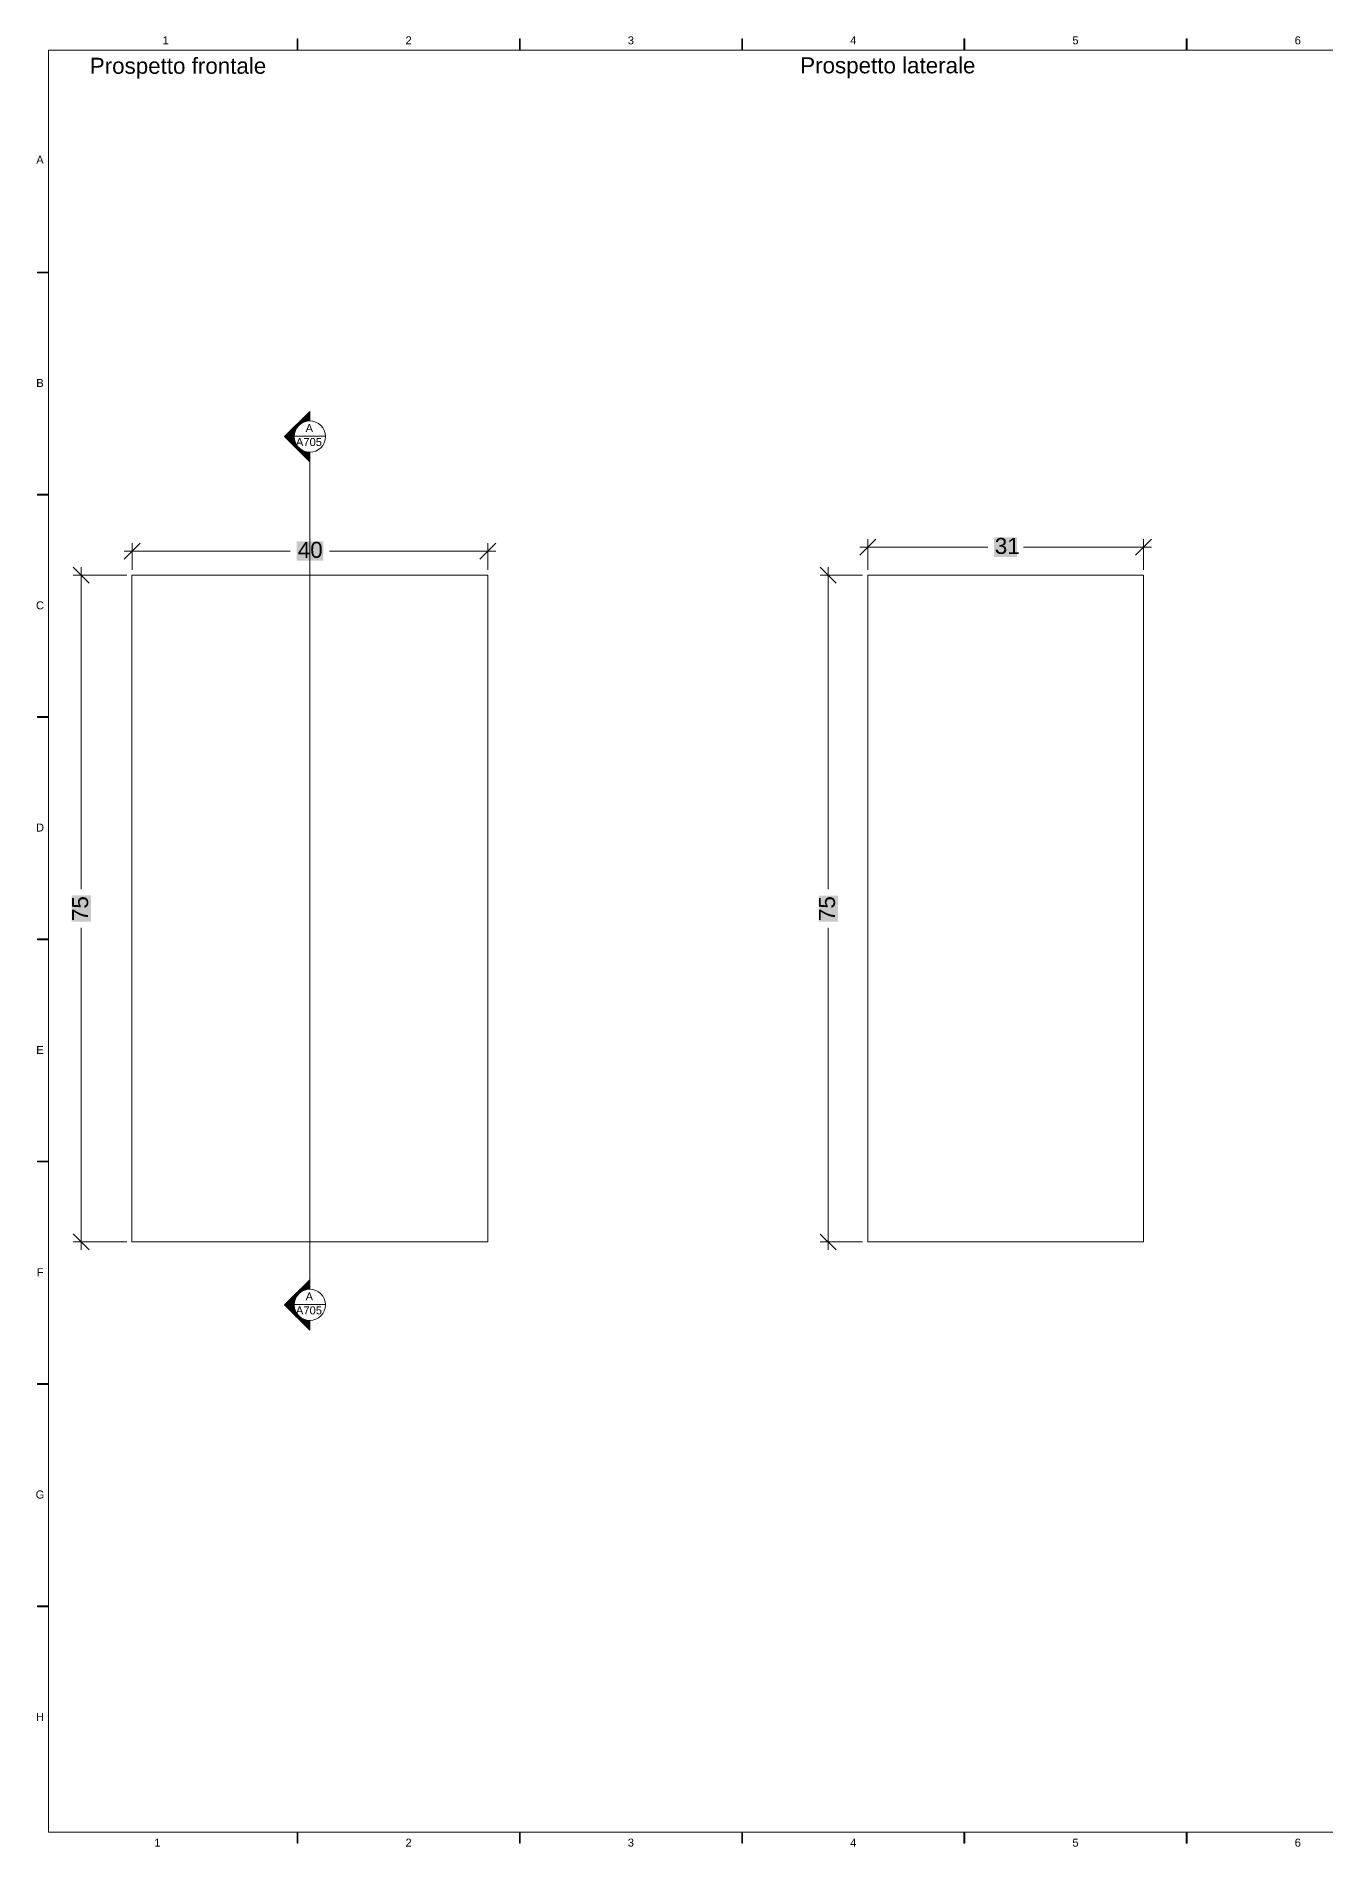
# Model space of a CAD drawing. Header units: centimetres. Extents: x -9.9 to 12.1, y -14.8 to 2.1.
# Drawn here: x 5.985 to 7.435, y -13.129 to -11.092 of the extents above; entities that cross this region are included whole.
import ezdxf

# ---------------------------------------------------------------- set-up
doc = ezdxf.new("R2010")
doc.units = ezdxf.units.CM
doc.header["$MEASUREMENT"] = 0
for name, color, linetype, lineweight in [('PDF _Geometria_Num_Penna__7', 7, 'Continuous', 18), ('PDF _Riempimenti solidi_Num_Penna__7', 7, 'Continuous', 18), ('PDF _Testo_Num_Penna__7', 7, 'Continuous', 18)]:
    doc.layers.add(name, color=color, linetype=linetype, lineweight=lineweight)
doc.layers.add('PDF _Riempimenti solidi_Num_Penna__1', color=7, linetype='Continuous', lineweight=18, true_color=0xc6c8ca)
doc.styles.add('GENERATED_STYLE_1', font='Arial.ttf')

msp = doc.modelspace()

# ---------------------------------------------------------------- hatches: boundary and pattern name
at = {"layer": 'PDF _Riempimenti solidi_Num_Penna__1', "linetype": 'Continuous', "lineweight": 18, "true_color": 0xc6c8ca}
for points in [[(6.2778, -11.6605), (6.2778, -11.6824), (6.3078, -11.6605)], [(6.2778, -11.6824), (6.3078, -11.6605), (6.3078, -11.6824)], [(7.0623, -11.656), (7.0623, -11.678), (7.0882, -11.656)], [(7.0623, -11.678), (7.0882, -11.656), (7.0882, -11.678)], [(6.0247, -12.0881), (6.0467, -12.0881), (6.0247, -12.0587)], [(6.0467, -12.0881), (6.0247, -12.0587), (6.0467, -12.0587)], [(6.8648, -12.0881), (6.8867, -12.0881), (6.8648, -12.0588)], [(6.8867, -12.0881), (6.8648, -12.0588), (6.8867, -12.0588)]]:
    msp.add_hatch(color=9, dxfattribs=at).paths.add_polyline_path(points)
at = {"layer": 'PDF _Riempimenti solidi_Num_Penna__7', "linetype": 'Continuous', "lineweight": 18}
for points in [[(6.2783, -11.0955), (6.2792, -11.1081), (6.2792, -11.0955)], [(6.2783, -11.1081), (6.2792, -11.1081), (6.2783, -11.0955)], [(6.5284, -11.0955), (6.5293, -11.1081), (6.5293, -11.0955)], [(6.5284, -11.1081), (6.5293, -11.1081), (6.5284, -11.0955)], [(6.7784, -11.0955), (6.7793, -11.1081), (6.7793, -11.0955)], [(6.7784, -11.1081), (6.7793, -11.1081), (6.7784, -11.0955)], [(7.0284, -11.0955), (7.0293, -11.1081), (7.0293, -11.0955)], [(7.0284, -11.1081), (7.0293, -11.1081), (7.0284, -11.0955)], [(7.2784, -11.0955), (7.2793, -11.1081), (7.2793, -11.0955)], [(7.2784, -11.1081), (7.2793, -11.1081), (7.2784, -11.0955)], [(5.9863, -11.3576), (5.9863, -11.3585), (5.9988, -11.3576)], [(5.9863, -11.3585), (5.9988, -11.3585), (5.9988, -11.3576)], [(5.9863, -11.3576), (5.9863, -11.3585), (5.9988, -11.3576)], [(5.9863, -11.3585), (5.9988, -11.3585), (5.9988, -11.3576)], [(6.2818, -11.5251), (6.2908, -11.5251), (6.2819, -11.525)], [(6.2927, -11.5143), (6.2927, -11.525), (6.2819, -11.525)], [(6.2819, -11.525), (6.2908, -11.5251), (6.2927, -11.525)], [(6.2642, -11.5427), (6.2751, -11.5427), (6.2652, -11.5417)], [(6.2642, -11.5427), (6.2751, -11.5436), (6.2751, -11.5427)], [(6.2652, -11.5436), (6.2751, -11.5436), (6.2642, -11.5427)], [(6.2671, -11.5398), (6.2751, -11.5417), (6.2652, -11.5417)], [(6.2652, -11.5417), (6.2751, -11.5427), (6.2751, -11.5417)], [(6.2751, -11.5436), (6.2652, -11.5436), (6.2753, -11.5455)], [(6.2652, -11.5436), (6.2753, -11.5455), (6.2671, -11.5455)], [(6.2689, -11.5379), (6.2753, -11.5398), (6.2671, -11.5398)], [(6.2753, -11.5398), (6.2671, -11.5398), (6.2751, -11.5417)], [(6.2708, -11.5361), (6.2757, -11.5379), (6.2689, -11.5379)], [(6.2757, -11.5379), (6.2689, -11.5379), (6.2753, -11.5398)], [(6.2708, -11.5361), (6.2763, -11.5361), (6.2725, -11.5344)], [(6.2763, -11.5361), (6.2708, -11.5361), (6.2757, -11.5379)], [(6.2725, -11.5344), (6.2771, -11.5344), (6.2742, -11.5327)], [(6.2725, -11.5344), (6.2763, -11.5361), (6.2771, -11.5344)], [(6.2742, -11.5327), (6.2781, -11.5327), (6.2757, -11.5313)], [(6.2742, -11.5327), (6.2771, -11.5344), (6.2781, -11.5327)], [(6.2757, -11.5313), (6.2792, -11.5313), (6.2771, -11.5298)], [(6.2757, -11.5313), (6.2781, -11.5327), (6.2792, -11.5313)], [(6.2771, -11.5298), (6.2806, -11.5298), (6.2783, -11.5286)], [(6.2771, -11.5298), (6.2792, -11.5313), (6.2806, -11.5298)], [(6.2783, -11.5286), (6.282, -11.5286), (6.2794, -11.5276)], [(6.2783, -11.5286), (6.2806, -11.5298), (6.282, -11.5286)], [(6.2794, -11.5276), (6.2836, -11.5276), (6.2803, -11.5267)], [(6.2794, -11.5276), (6.282, -11.5286), (6.2836, -11.5276)], [(6.2803, -11.5267), (6.2853, -11.5267), (6.281, -11.526)], [(6.2803, -11.5267), (6.2836, -11.5276), (6.2853, -11.5267)], [(6.281, -11.526), (6.2871, -11.526), (6.2815, -11.5254)], [(6.281, -11.526), (6.2853, -11.5267), (6.2871, -11.526)], [(6.2815, -11.5254), (6.2889, -11.5254), (6.2818, -11.5251)], [(6.2815, -11.5254), (6.2871, -11.526), (6.2889, -11.5254)], [(6.2818, -11.5251), (6.2889, -11.5254), (6.2908, -11.5251)], [(6.2753, -11.5455), (6.2671, -11.5455), (6.2757, -11.5474)], [(6.2671, -11.5455), (6.2757, -11.5474), (6.2689, -11.5474)], [(6.2757, -11.5474), (6.2689, -11.5474), (6.2763, -11.5492)], [(6.2689, -11.5474), (6.2763, -11.5492), (6.2708, -11.5492)], [(6.2708, -11.5492), (6.2771, -11.5509), (6.2763, -11.5492)], [(6.2725, -11.5509), (6.2771, -11.5509), (6.2708, -11.5492)], [(6.2725, -11.5509), (6.2781, -11.5526), (6.2771, -11.5509)], [(6.2742, -11.5526), (6.2781, -11.5526), (6.2725, -11.5509)], [(6.2742, -11.5526), (6.2792, -11.5541), (6.2781, -11.5526)], [(6.2757, -11.5541), (6.2792, -11.5541), (6.2742, -11.5526)], [(6.2757, -11.5541), (6.2806, -11.5555), (6.2792, -11.5541)], [(6.2771, -11.5555), (6.2806, -11.5555), (6.2757, -11.5541)], [(6.2771, -11.5555), (6.282, -11.5567), (6.2806, -11.5555)], [(6.2783, -11.5567), (6.282, -11.5567), (6.2771, -11.5555)], [(6.2783, -11.5567), (6.2836, -11.5578), (6.282, -11.5567)], [(6.2794, -11.5578), (6.2836, -11.5578), (6.2783, -11.5567)], [(6.2794, -11.5578), (6.2853, -11.5587), (6.2836, -11.5578)], [(6.2803, -11.5587), (6.2853, -11.5587), (6.2794, -11.5578)], [(6.2803, -11.5587), (6.2871, -11.5594), (6.2853, -11.5587)], [(6.281, -11.5594), (6.2871, -11.5594), (6.2803, -11.5587)], [(6.281, -11.5594), (6.2889, -11.5599), (6.2871, -11.5594)], [(6.2815, -11.5599), (6.2889, -11.5599), (6.281, -11.5594)], [(6.2815, -11.5599), (6.2908, -11.5602), (6.2889, -11.5599)], [(6.2818, -11.5602), (6.2908, -11.5602), (6.2815, -11.5599)], [(6.2818, -11.5602), (6.2819, -11.5603), (6.2927, -11.5603)], [(6.2818, -11.5602), (6.2927, -11.5603), (6.2908, -11.5602)], [(6.2819, -11.5603), (6.2927, -11.5603), (6.2927, -11.571)], [(5.9863, -11.6076), (5.9863, -11.6085), (5.9988, -11.6076)], [(5.9863, -11.6085), (5.9988, -11.6085), (5.9988, -11.6076)], [(5.9863, -11.8576), (5.9863, -11.8585), (5.9988, -11.8576)], [(5.9863, -11.8585), (5.9988, -11.8585), (5.9988, -11.8576)], [(5.9863, -12.1077), (5.9863, -12.1085), (5.9988, -12.1077)], [(5.9863, -12.1085), (5.9988, -12.1085), (5.9988, -12.1077)], [(5.9863, -12.3576), (5.9863, -12.3585), (5.9988, -12.3576)], [(5.9863, -12.3585), (5.9988, -12.3585), (5.9988, -12.3576)], [(6.281, -12.5025), (6.2871, -12.5025), (6.2815, -12.502)], [(6.2815, -12.502), (6.2889, -12.502), (6.2818, -12.5017)], [(6.2815, -12.502), (6.2871, -12.5025), (6.2889, -12.502)], [(6.2818, -12.5017), (6.2908, -12.5017), (6.2819, -12.5016)], [(6.2818, -12.5017), (6.2889, -12.502), (6.2908, -12.5017)], [(6.2927, -12.4909), (6.2927, -12.5016), (6.2819, -12.5016)], [(6.2819, -12.5016), (6.2908, -12.5017), (6.2927, -12.5016)], [(6.2642, -12.5193), (6.2751, -12.5193), (6.2652, -12.5183)], [(6.2642, -12.5193), (6.2751, -12.5202), (6.2751, -12.5193)], [(6.2652, -12.5202), (6.2751, -12.5202), (6.2642, -12.5193)], [(6.2671, -12.5164), (6.2751, -12.5183), (6.2652, -12.5183)], [(6.2652, -12.5183), (6.2751, -12.5193), (6.2751, -12.5183)], [(6.2751, -12.5202), (6.2652, -12.5202), (6.2753, -12.5221)], [(6.2652, -12.5202), (6.2753, -12.5221), (6.2671, -12.5221)], [(6.2689, -12.5145), (6.2753, -12.5164), (6.2671, -12.5164)], [(6.2753, -12.5164), (6.2671, -12.5164), (6.2751, -12.5183)], [(6.2753, -12.5221), (6.2671, -12.5221), (6.2757, -12.524)], [(6.2671, -12.5221), (6.2757, -12.524), (6.2689, -12.524)], [(6.2708, -12.5127), (6.2757, -12.5145), (6.2689, -12.5145)], [(6.2757, -12.5145), (6.2689, -12.5145), (6.2753, -12.5164)], [(6.2708, -12.5127), (6.2763, -12.5127), (6.2725, -12.511)], [(6.2763, -12.5127), (6.2708, -12.5127), (6.2757, -12.5145)], [(6.2725, -12.511), (6.2771, -12.511), (6.2742, -12.5094)], [(6.2725, -12.511), (6.2763, -12.5127), (6.2771, -12.511)], [(6.2742, -12.5094), (6.2781, -12.5094), (6.2757, -12.5078)], [(6.2742, -12.5094), (6.2771, -12.511), (6.2781, -12.5094)], [(6.2757, -12.5078), (6.2792, -12.5078), (6.2771, -12.5064)], [(6.2757, -12.5078), (6.2781, -12.5094), (6.2792, -12.5078)], [(6.2771, -12.5064), (6.2806, -12.5064), (6.2783, -12.5052)], [(6.2771, -12.5064), (6.2792, -12.5078), (6.2806, -12.5064)], [(6.2783, -12.5052), (6.282, -12.5052), (6.2794, -12.5041)], [(6.2783, -12.5052), (6.2806, -12.5064), (6.282, -12.5052)], [(6.2794, -12.5041), (6.2836, -12.5041), (6.2803, -12.5032)], [(6.2794, -12.5041), (6.282, -12.5052), (6.2836, -12.5041)], [(6.2803, -12.5032), (6.2853, -12.5032), (6.281, -12.5025)], [(6.2803, -12.5032), (6.2836, -12.5041), (6.2853, -12.5032)], [(6.281, -12.5025), (6.2853, -12.5032), (6.2871, -12.5025)], [(6.2757, -12.524), (6.2689, -12.524), (6.2763, -12.5258)], [(6.2689, -12.524), (6.2763, -12.5258), (6.2708, -12.5258)], [(6.2708, -12.5258), (6.2771, -12.5275), (6.2763, -12.5258)], [(6.2725, -12.5275), (6.2771, -12.5275), (6.2708, -12.5258)], [(6.2725, -12.5275), (6.2781, -12.5292), (6.2771, -12.5275)], [(6.2742, -12.5292), (6.2781, -12.5292), (6.2725, -12.5275)], [(6.2742, -12.5292), (6.2792, -12.5307), (6.2781, -12.5292)], [(6.2757, -12.5307), (6.2792, -12.5307), (6.2742, -12.5292)], [(6.2757, -12.5307), (6.2806, -12.5321), (6.2792, -12.5307)], [(6.2771, -12.5321), (6.2806, -12.5321), (6.2757, -12.5307)], [(6.2771, -12.5321), (6.282, -12.5333), (6.2806, -12.5321)], [(6.2783, -12.5333), (6.282, -12.5333), (6.2771, -12.5321)], [(6.2783, -12.5333), (6.2836, -12.5344), (6.282, -12.5333)], [(6.2794, -12.5344), (6.2836, -12.5344), (6.2783, -12.5333)], [(6.2794, -12.5344), (6.2853, -12.5353), (6.2836, -12.5344)], [(6.2803, -12.5353), (6.2853, -12.5353), (6.2794, -12.5344)], [(6.2803, -12.5353), (6.2871, -12.536), (6.2853, -12.5353)], [(6.281, -12.536), (6.2871, -12.536), (6.2803, -12.5353)], [(6.281, -12.536), (6.2889, -12.5365), (6.2871, -12.536)], [(6.2815, -12.5365), (6.2889, -12.5365), (6.281, -12.536)], [(6.2815, -12.5365), (6.2908, -12.5368), (6.2889, -12.5365)], [(6.2818, -12.5368), (6.2908, -12.5368), (6.2815, -12.5365)], [(6.2818, -12.5368), (6.2819, -12.5369), (6.2927, -12.5369)], [(6.2818, -12.5368), (6.2927, -12.5369), (6.2908, -12.5368)], [(6.2819, -12.5369), (6.2927, -12.5369), (6.2927, -12.5476)], [(5.9863, -12.6077), (5.9863, -12.6086), (5.9988, -12.6077)], [(5.9863, -12.6086), (5.9988, -12.6086), (5.9988, -12.6077)], [(5.9863, -12.8577), (5.9863, -12.8586), (5.9988, -12.8577)], [(5.9863, -12.8586), (5.9988, -12.8586), (5.9988, -12.8577)], [(6.2783, -13.1122), (6.2792, -13.1246), (6.2792, -13.1122)], [(6.2783, -13.1246), (6.2792, -13.1246), (6.2783, -13.1122)], [(6.5284, -13.1122), (6.5293, -13.1246), (6.5293, -13.1122)], [(6.5284, -13.1246), (6.5293, -13.1246), (6.5284, -13.1122)], [(6.7784, -13.1122), (6.7793, -13.1246), (6.7793, -13.1122)], [(6.7784, -13.1246), (6.7793, -13.1246), (6.7784, -13.1122)], [(7.0284, -13.1122), (7.0293, -13.1246), (7.0293, -13.1122)], [(7.0284, -13.1246), (7.0293, -13.1246), (7.0284, -13.1122)], [(7.2784, -13.1122), (7.2793, -13.1246), (7.2793, -13.1122)], [(7.2784, -13.1246), (7.2793, -13.1246), (7.2784, -13.1122)]]:
    msp.add_hatch(color=7, dxfattribs=at).paths.add_polyline_path(points)

# ---------------------------------------------------------------- linework, layer by layer
at = {"layer": 'PDF _Geometria_Num_Penna__7', "color": 7, "linetype": 'Continuous', "lineweight": 18, "flags": 128}
for points in [[(6.2792, -11.0955), (6.2783, -11.0955), (6.2792, -11.1081)], [(6.2783, -11.0955), (6.2792, -11.1081), (6.2783, -11.1081)], [(6.5293, -11.0955), (6.5284, -11.0955), (6.5293, -11.1081)], [(6.5284, -11.0955), (6.5293, -11.1081), (6.5284, -11.1081)], [(6.7793, -11.0955), (6.7784, -11.0955), (6.7793, -11.1081)], [(6.7784, -11.0955), (6.7793, -11.1081), (6.7784, -11.1081)], [(7.0293, -11.0955), (7.0284, -11.0955), (7.0293, -11.1081)], [(7.0284, -11.0955), (7.0293, -11.1081), (7.0284, -11.1081)], [(7.2793, -11.0955), (7.2784, -11.0955), (7.2793, -11.1081)], [(7.2784, -11.0955), (7.2793, -11.1081), (7.2784, -11.1081)], [(5.9988, -13.1122), (8.7789, -13.1122), (8.7789, -11.1081), (5.9988, -11.1081)], [(5.9988, -11.3585), (5.9988, -11.3576), (5.9863, -11.3585)], [(5.9988, -11.3576), (5.9863, -11.3585), (5.9863, -11.3576)], [(5.9988, -11.3585), (5.9988, -11.3576), (5.9863, -11.3585)], [(5.9988, -11.3576), (5.9863, -11.3585), (5.9863, -11.3576)], [(6.2819, -11.525), (6.2908, -11.5251), (6.2818, -11.5251)], [(6.2927, -11.525), (6.2819, -11.525), (6.2908, -11.5251)], [(6.2652, -11.5417), (6.2751, -11.5427), (6.2642, -11.5427)], [(6.2751, -11.5427), (6.2642, -11.5427), (6.2751, -11.5436)], [(6.2642, -11.5427), (6.2751, -11.5436), (6.2652, -11.5436)], [(6.2751, -11.5417), (6.2652, -11.5417), (6.2751, -11.5427)], [(6.2725, -11.5344), (6.2763, -11.5361), (6.2708, -11.5361)], [(6.2742, -11.5327), (6.2771, -11.5344), (6.2725, -11.5344)], [(6.2771, -11.5344), (6.2725, -11.5344), (6.2763, -11.5361)], [(6.2757, -11.5313), (6.2781, -11.5327), (6.2742, -11.5327)], [(6.2781, -11.5327), (6.2742, -11.5327), (6.2771, -11.5344)], [(6.2771, -11.5298), (6.2792, -11.5313), (6.2757, -11.5313)], [(6.2792, -11.5313), (6.2757, -11.5313), (6.2781, -11.5327)], [(6.2783, -11.5286), (6.2806, -11.5298), (6.2771, -11.5298)], [(6.2806, -11.5298), (6.2771, -11.5298), (6.2792, -11.5313)], [(6.2794, -11.5276), (6.282, -11.5286), (6.2783, -11.5286)], [(6.282, -11.5286), (6.2783, -11.5286), (6.2806, -11.5298)], [(6.2803, -11.5267), (6.2836, -11.5276), (6.2794, -11.5276)], [(6.2836, -11.5276), (6.2794, -11.5276), (6.282, -11.5286)], [(6.281, -11.526), (6.2853, -11.5267), (6.2803, -11.5267)], [(6.2853, -11.5267), (6.2803, -11.5267), (6.2836, -11.5276)], [(6.2815, -11.5254), (6.2871, -11.526), (6.281, -11.526)], [(6.2871, -11.526), (6.281, -11.526), (6.2853, -11.5267)], [(6.2818, -11.5251), (6.2889, -11.5254), (6.2815, -11.5254)], [(6.2889, -11.5254), (6.2815, -11.5254), (6.2871, -11.526)], [(6.2908, -11.5251), (6.2818, -11.5251), (6.2889, -11.5254)], [(6.2763, -11.5492), (6.2708, -11.5492), (6.2771, -11.5509)], [(6.2708, -11.5492), (6.2771, -11.5509), (6.2725, -11.5509)], [(6.2771, -11.5509), (6.2725, -11.5509), (6.2781, -11.5526)], [(6.2725, -11.5509), (6.2781, -11.5526), (6.2742, -11.5526)], [(6.2781, -11.5526), (6.2742, -11.5526), (6.2792, -11.5541)], [(6.2742, -11.5526), (6.2792, -11.5541), (6.2757, -11.5541)], [(6.2792, -11.5541), (6.2757, -11.5541), (6.2806, -11.5555)], [(6.2757, -11.5541), (6.2806, -11.5555), (6.2771, -11.5555)], [(6.2806, -11.5555), (6.2771, -11.5555), (6.282, -11.5567)], [(6.2771, -11.5555), (6.282, -11.5567), (6.2783, -11.5567)], [(6.282, -11.5567), (6.2783, -11.5567), (6.2836, -11.5578)], [(6.2783, -11.5567), (6.2836, -11.5578), (6.2794, -11.5578)], [(6.2836, -11.5578), (6.2794, -11.5578), (6.2853, -11.5587)], [(6.2794, -11.5578), (6.2853, -11.5587), (6.2803, -11.5587)], [(6.2853, -11.5587), (6.2803, -11.5587), (6.2871, -11.5594)], [(6.2803, -11.5587), (6.2871, -11.5594), (6.281, -11.5594)], [(6.2871, -11.5594), (6.281, -11.5594), (6.2889, -11.5599)], [(6.281, -11.5594), (6.2889, -11.5599), (6.2815, -11.5599)], [(6.2889, -11.5599), (6.2815, -11.5599), (6.2908, -11.5602)], [(6.2815, -11.5599), (6.2908, -11.5602), (6.2818, -11.5602)], [(6.2818, -11.5602), (6.2908, -11.5602), (6.2927, -11.5603)], [(5.9988, -11.6085), (5.9988, -11.6076), (5.9863, -11.6085)], [(5.9988, -11.6076), (5.9863, -11.6085), (5.9863, -11.6076)], [(6.4928, -12.4484), (6.0926, -12.4484), (6.0926, -11.6984), (6.4928, -11.6984)], [(6.9203, -12.4484), (7.2303, -12.4484), (7.2303, -11.6984), (6.9203, -11.6984)], [(5.9988, -11.8585), (5.9988, -11.8576), (5.9863, -11.8585)], [(5.9988, -11.8576), (5.9863, -11.8585), (5.9863, -11.8576)], [(5.9988, -12.1085), (5.9988, -12.1077), (5.9863, -12.1085)], [(5.9988, -12.1077), (5.9863, -12.1085), (5.9863, -12.1077)], [(5.9988, -12.3585), (5.9988, -12.3576), (5.9863, -12.3585)], [(5.9988, -12.3576), (5.9863, -12.3585), (5.9863, -12.3576)], [(6.2815, -12.502), (6.2871, -12.5025), (6.281, -12.5025)], [(6.2818, -12.5017), (6.2889, -12.502), (6.2815, -12.502)], [(6.2889, -12.502), (6.2815, -12.502), (6.2871, -12.5025)], [(6.2819, -12.5016), (6.2908, -12.5017), (6.2818, -12.5017)], [(6.2908, -12.5017), (6.2818, -12.5017), (6.2889, -12.502)], [(6.2927, -12.5016), (6.2819, -12.5016), (6.2908, -12.5017)], [(6.2652, -12.5183), (6.2751, -12.5193), (6.2642, -12.5193)], [(6.2751, -12.5193), (6.2642, -12.5193), (6.2751, -12.5202)], [(6.2642, -12.5193), (6.2751, -12.5202), (6.2652, -12.5202)], [(6.2751, -12.5183), (6.2652, -12.5183), (6.2751, -12.5193)], [(6.2725, -12.511), (6.2763, -12.5127), (6.2708, -12.5127)], [(6.2742, -12.5094), (6.2771, -12.511), (6.2725, -12.511)], [(6.2771, -12.511), (6.2725, -12.511), (6.2763, -12.5127)], [(6.2757, -12.5078), (6.2781, -12.5094), (6.2742, -12.5094)], [(6.2781, -12.5094), (6.2742, -12.5094), (6.2771, -12.511)], [(6.2771, -12.5064), (6.2792, -12.5078), (6.2757, -12.5078)], [(6.2792, -12.5078), (6.2757, -12.5078), (6.2781, -12.5094)], [(6.2783, -12.5052), (6.2806, -12.5064), (6.2771, -12.5064)], [(6.2806, -12.5064), (6.2771, -12.5064), (6.2792, -12.5078)], [(6.2794, -12.5041), (6.282, -12.5052), (6.2783, -12.5052)], [(6.282, -12.5052), (6.2783, -12.5052), (6.2806, -12.5064)], [(6.2803, -12.5032), (6.2836, -12.5041), (6.2794, -12.5041)], [(6.2836, -12.5041), (6.2794, -12.5041), (6.282, -12.5052)], [(6.281, -12.5025), (6.2853, -12.5032), (6.2803, -12.5032)], [(6.2853, -12.5032), (6.2803, -12.5032), (6.2836, -12.5041)], [(6.2871, -12.5025), (6.281, -12.5025), (6.2853, -12.5032)], [(6.2763, -12.5258), (6.2708, -12.5258), (6.2771, -12.5275)], [(6.2708, -12.5258), (6.2771, -12.5275), (6.2725, -12.5275)], [(6.2771, -12.5275), (6.2725, -12.5275), (6.2781, -12.5292)], [(6.2725, -12.5275), (6.2781, -12.5292), (6.2742, -12.5292)], [(6.2781, -12.5292), (6.2742, -12.5292), (6.2792, -12.5307)], [(6.2742, -12.5292), (6.2792, -12.5307), (6.2757, -12.5307)], [(6.2792, -12.5307), (6.2757, -12.5307), (6.2806, -12.5321)], [(6.2757, -12.5307), (6.2806, -12.5321), (6.2771, -12.5321)], [(6.2806, -12.5321), (6.2771, -12.5321), (6.282, -12.5333)], [(6.2771, -12.5321), (6.282, -12.5333), (6.2783, -12.5333)], [(6.282, -12.5333), (6.2783, -12.5333), (6.2836, -12.5344)], [(6.2783, -12.5333), (6.2836, -12.5344), (6.2794, -12.5344)], [(6.2836, -12.5344), (6.2794, -12.5344), (6.2853, -12.5353)], [(6.2794, -12.5344), (6.2853, -12.5353), (6.2803, -12.5353)], [(6.2853, -12.5353), (6.2803, -12.5353), (6.2871, -12.536)], [(6.2803, -12.5353), (6.2871, -12.536), (6.281, -12.536)], [(6.2871, -12.536), (6.281, -12.536), (6.2889, -12.5365)], [(6.281, -12.536), (6.2889, -12.5365), (6.2815, -12.5365)], [(6.2889, -12.5365), (6.2815, -12.5365), (6.2908, -12.5368)], [(6.2815, -12.5365), (6.2908, -12.5368), (6.2818, -12.5368)], [(6.2818, -12.5368), (6.2908, -12.5368), (6.2927, -12.5369)], [(5.9988, -12.6086), (5.9988, -12.6077), (5.9863, -12.6086)], [(5.9988, -12.6077), (5.9863, -12.6086), (5.9863, -12.6077)], [(5.9988, -12.8586), (5.9988, -12.8577), (5.9863, -12.8586)], [(5.9988, -12.8577), (5.9863, -12.8586), (5.9863, -12.8577)], [(6.2792, -13.1122), (6.2783, -13.1122), (6.2792, -13.1246)], [(6.2783, -13.1122), (6.2792, -13.1246), (6.2783, -13.1246)], [(6.5293, -13.1122), (6.5284, -13.1122), (6.5293, -13.1246)], [(6.5284, -13.1122), (6.5293, -13.1246), (6.5284, -13.1246)], [(6.7793, -13.1122), (6.7784, -13.1122), (6.7793, -13.1246)], [(6.7784, -13.1122), (6.7793, -13.1246), (6.7784, -13.1246)], [(7.0293, -13.1122), (7.0284, -13.1122), (7.0293, -13.1246)], [(7.0284, -13.1122), (7.0293, -13.1246), (7.0284, -13.1246)], [(7.2793, -13.1122), (7.2784, -13.1122), (7.2793, -13.1246)], [(7.2784, -13.1122), (7.2793, -13.1246), (7.2784, -13.1246)]]:
    msp.add_lwpolyline(points, close=True, dxfattribs=at)
for points in [[(6.2927, -11.5603), (6.2927, -11.571), (6.2642, -11.5427), (6.2927, -11.5143), (6.2927, -11.525)], [(6.2744, -11.5421), (6.3097, -11.5421)], [(6.2927, -12.4985), (6.2927, -12.4484), (6.2927, -11.6984), (6.2927, -11.5635)], [(6.1018, -11.6625), (6.0838, -11.6805)], [(6.0928, -11.6924), (6.0928, -11.6625)], [(6.4838, -11.6805), (6.5018, -11.6625)], [(6.4928, -11.6924), (6.4928, -11.6625)], [(6.9293, -11.658), (6.9113, -11.676)], [(6.9113, -11.667), (7.0551, -11.667)], [(6.9203, -11.6924), (6.9203, -11.658)], [(7.2393, -11.667), (7.0955, -11.667)], [(7.2213, -11.676), (7.2393, -11.658)], [(7.2303, -11.6924), (7.2303, -11.658)], [(6.0838, -11.6715), (6.2706, -11.6715)], [(6.5018, -11.6715), (6.315, -11.6715)], [(6.0447, -11.7074), (6.0267, -11.6894)], [(6.0868, -11.6984), (6.0267, -11.6984)], [(6.0357, -11.6894), (6.0357, -12.0515)], [(6.8848, -11.7074), (6.8668, -11.6894)], [(6.9143, -11.6984), (6.8668, -11.6984)], [(6.8758, -11.6894), (6.8758, -12.0516)], [(6.0357, -12.4574), (6.0357, -12.0953)], [(6.8758, -12.4574), (6.8758, -12.0953)], [(6.0267, -12.4394), (6.0447, -12.4574)], [(6.8668, -12.4395), (6.8848, -12.4574)], [(6.0868, -12.4484), (6.0267, -12.4484)], [(6.9143, -12.4484), (6.8668, -12.4484)], [(6.2927, -12.5369), (6.2927, -12.5476), (6.2642, -12.5193), (6.2927, -12.4909), (6.2927, -12.5016)], [(6.2744, -12.5186), (6.3097, -12.5186)]]:
    msp.add_lwpolyline(points, dxfattribs=at)
at = {"layer": 'PDF _Geometria_Num_Penna__7', "color": 7, "linetype": 'Continuous', "lineweight": 18}
for centre in [(6.2927, -11.5427), (6.2927, -12.5192)]:
    msp.add_circle(centre, 0.0176, dxfattribs=at)

# ---------------------------------------------------------------- texts
at = {"layer": 'PDF _Testo_Num_Penna__7', "color": 7, "linetype": 'Continuous', "lineweight": 18, "attachment_point": 7, "style": 'GENERATED_STYLE_1'}
for s, insert, char_height in [('\\A1;1', (6.1271, -11.1015), 0.009), ('\\A1;2', (6.4003, -11.1015), 0.009), ('\\A1;3', (6.6503, -11.1017), 0.009), ('\\A1;4', (6.9004, -11.1015), 0.009), ('\\A1;5', (7.1503, -11.1017), 0.009), ('\\A1;6', (7.4003, -11.1017), 0.009), ('\\A1;Prospetto frontale', (6.0452, -11.1401), 0.018001), ('\\A1;Prospetto laterale', (6.8442, -11.1396), 0.018001), ('\\A1;A', (5.985, -11.2358), 0.009), ('\\A1;B', (5.985, -11.4869), 0.009), ('\\A1;A705', (6.277, -11.5534), 0.009), ('\\A1;A', (6.2879, -11.5376), 0.009), ('\\A1;40', (6.2792, -11.6793), 0.018), ('\\A1;31', (7.0631, -11.6749), 0.018), ('\\A1;C', (5.9847, -11.7371), 0.009), ('\\A1;D', (5.9847, -11.9869), 0.009), ('\\A1;E', (5.985, -12.237), 0.009), ('\\A1;F', (5.9854, -12.487), 0.009), ('\\A1;A705', (6.277, -12.53), 0.009), ('\\A1;A', (6.2879, -12.5142), 0.009), ('\\A1;G', (5.9843, -12.7371), 0.009), ('\\A1;H', (5.9847, -12.987), 0.009), ('\\A1;1', (6.1178, -13.1285), 0.009), ('\\A1;2', (6.4003, -13.1285), 0.009), ('\\A1;3', (6.6503, -13.1286), 0.009), ('\\A1;4', (6.9004, -13.1285), 0.009), ('\\A1;5', (7.1503, -13.1286), 0.009), ('\\A1;6', (7.4003, -13.1286), 0.009)]:
    msp.add_mtext(s, dxfattribs=dict(at, insert=insert, char_height=char_height))
at = {"layer": 'PDF _Testo_Num_Penna__7', "color": 7, "linetype": 'Continuous', "lineweight": 18, "char_height": 0.018, "attachment_point": 7, "rotation": 90, "style": 'GENERATED_STYLE_1'}
for insert in [(6.0436, -12.0875), (6.8836, -12.0875)]:
    msp.add_mtext('\\A1;75', dxfattribs=dict(at, insert=insert))

doc.saveas('drawing.dxf')
